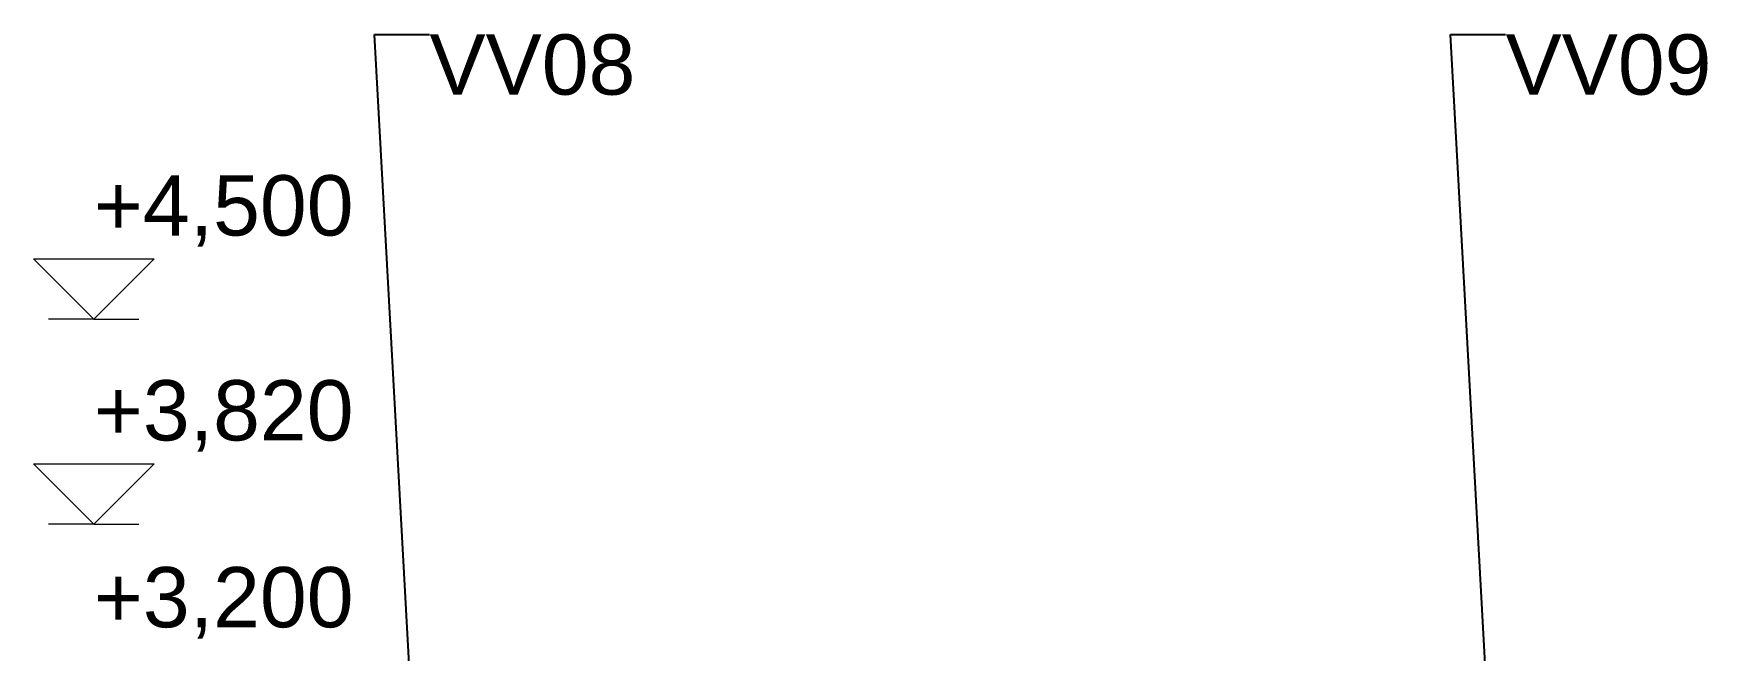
# Model space of a CAD drawing. Header units: millimetres. Extents: x 239748 to 326588, y -19262 to 5561.
# Drawn here: x 296646 to 302202, y -723 to 1324 of the extents above; entities that cross this region are included whole.
import ezdxf

# ---------------------------------------------------------------- set-up
doc = ezdxf.new("R2010")
doc.units = ezdxf.units.MM
doc.header["$MEASUREMENT"] = 0
doc.layers.add('Annotation - Label_Pen_No__1', color=7, linetype='Continuous', lineweight=13)
doc.layers.add('New_Dimensioning - General_Pen_No__1', color=7, linetype='Continuous', lineweight=13)
doc.styles.add('GENERATED_STYLE_1', font='')
doc.styles.get('GENERATED_STYLE_1').set_extended_font_data('Arial')
doc.dimstyles.new('GENERATED_STYLE__2', dxfattribs={"dimtxt": 0.18, "dimasz": 182.4, "dimexe": 0.18, "dimexo": 0.0625, "dimgap": 0, "dimtad": 0, "dimtih": 1, "dimtoh": 1, "dimdec": 4, "dimzin": 0, "dimdsep": 46, "dimcen": 0.09, "dimadec": 0, "dimazin": 0, "dimtfac": 1, "dimtdec": 4, "dimtmove": 0, "dimatfit": 3, "dimldrblk": 'ARROWHEAD_1', "dimfxl": 0, "dimtolj": 1, "dimtzin": 0, "dimarcsym": 0})

# ---------------------------------------------------------------- blocks, each defined once
blk = doc.blocks.new('ARROWHEAD_1')
at = {"color": 0, "linetype": 'Continuous', "lineweight": 0}
blk.add_line((0, 0), (-1, 0), dxfattribs=at)
blk.add_circle((0, 0), 0.25, dxfattribs=at)

msp = doc.modelspace()

# ---------------------------------------------------------------- linework, layer by layer
at = {"layer": 'New_Dimensioning - General_Pen_No__1', "color": 7, "linetype": 'Continuous', "lineweight": 13}
for p, q in [((296846.0143, 376.3716), (296646.0143, 576.3716)), ((296646.0143, 576.3716), (297046.0143, 576.3716)), ((297046.0143, 576.3716), (296846.0143, 376.3716)), ((296846.0143, 376.3716), (296696.0143, 376.3716)), ((296846.0143, 376.3716), (296996.0143, 376.3716)), ((296846.0143, -303.6284), (296646.0143, -103.6284)), ((296646.0143, -103.6284), (297046.0143, -103.6284)), ((297046.0143, -103.6284), (296846.0143, -303.6284)), ((296846.0143, -303.6284), (296696.0143, -303.6284)), ((296846.0143, -303.6284), (296996.0143, -303.6284))]:
    msp.add_line(p, q, dxfattribs=at)

# ---------------------------------------------------------------- texts
at = {"layer": 'Annotation - Label_Pen_No__1', "color": 7, "linetype": 'Continuous', "lineweight": 13, "char_height": 200, "attachment_point": 1, "style": 'GENERATED_STYLE_1'}
for s, insert in [('\\A1;{\\pql;\\fArial|b0|i0|c0|p34;VV0\\fArial|b0|i0|c0|p34;8}', (297960.2393, 1320.9169)), ('\\A1;{\\pql;\\fArial|b0|i0|c0|p34;VV0\\fArial|b0|i0|c0|p34;9}', (301531.8049, 1320.9169))]:
    msp.add_mtext(s, dxfattribs=dict(at, insert=insert))
at = {"layer": 'New_Dimensioning - General_Pen_No__1', "color": 7, "lineweight": 13, "char_height": 200, "attachment_point": 7, "style": 'GENERATED_STYLE_1'}
for s, insert in [('\\A1;{\\pql;\\fArial|b0|i0|c0|p34;+4,500}', (296846.0143, 616.3716)), ('\\A1;{\\pql;\\fArial|b0|i0|c0|p34;+3,820}', (296846.0143, -63.6284)), ('\\A1;{\\pql;\\fArial|b0|i0|c0|p34;+3,200}', (296846.0143, -683.6284))]:
    msp.add_mtext(s, dxfattribs=dict(at, insert=insert))

# ---------------------------------------------------------------- leaders
at = {"layer": 'Annotation - Label_Pen_No__1', "color": 7, "linetype": 'Continuous', "lineweight": 13, "annotation_type": 0, "has_hookline": 1, "hookline_direction": 0, "text_width": 669.4}
for points in [[(297960.2393, -2002.4609), (297777.8393, 1320.9169), (297960.2393, 1320.9169)], [(301531.8049, -2002.4609), (301349.4049, 1320.9169), (301531.8049, 1320.9169)]]:
    msp.add_leader(points, dimstyle='GENERATED_STYLE__2', dxfattribs=at)

doc.saveas('drawing.dxf')
